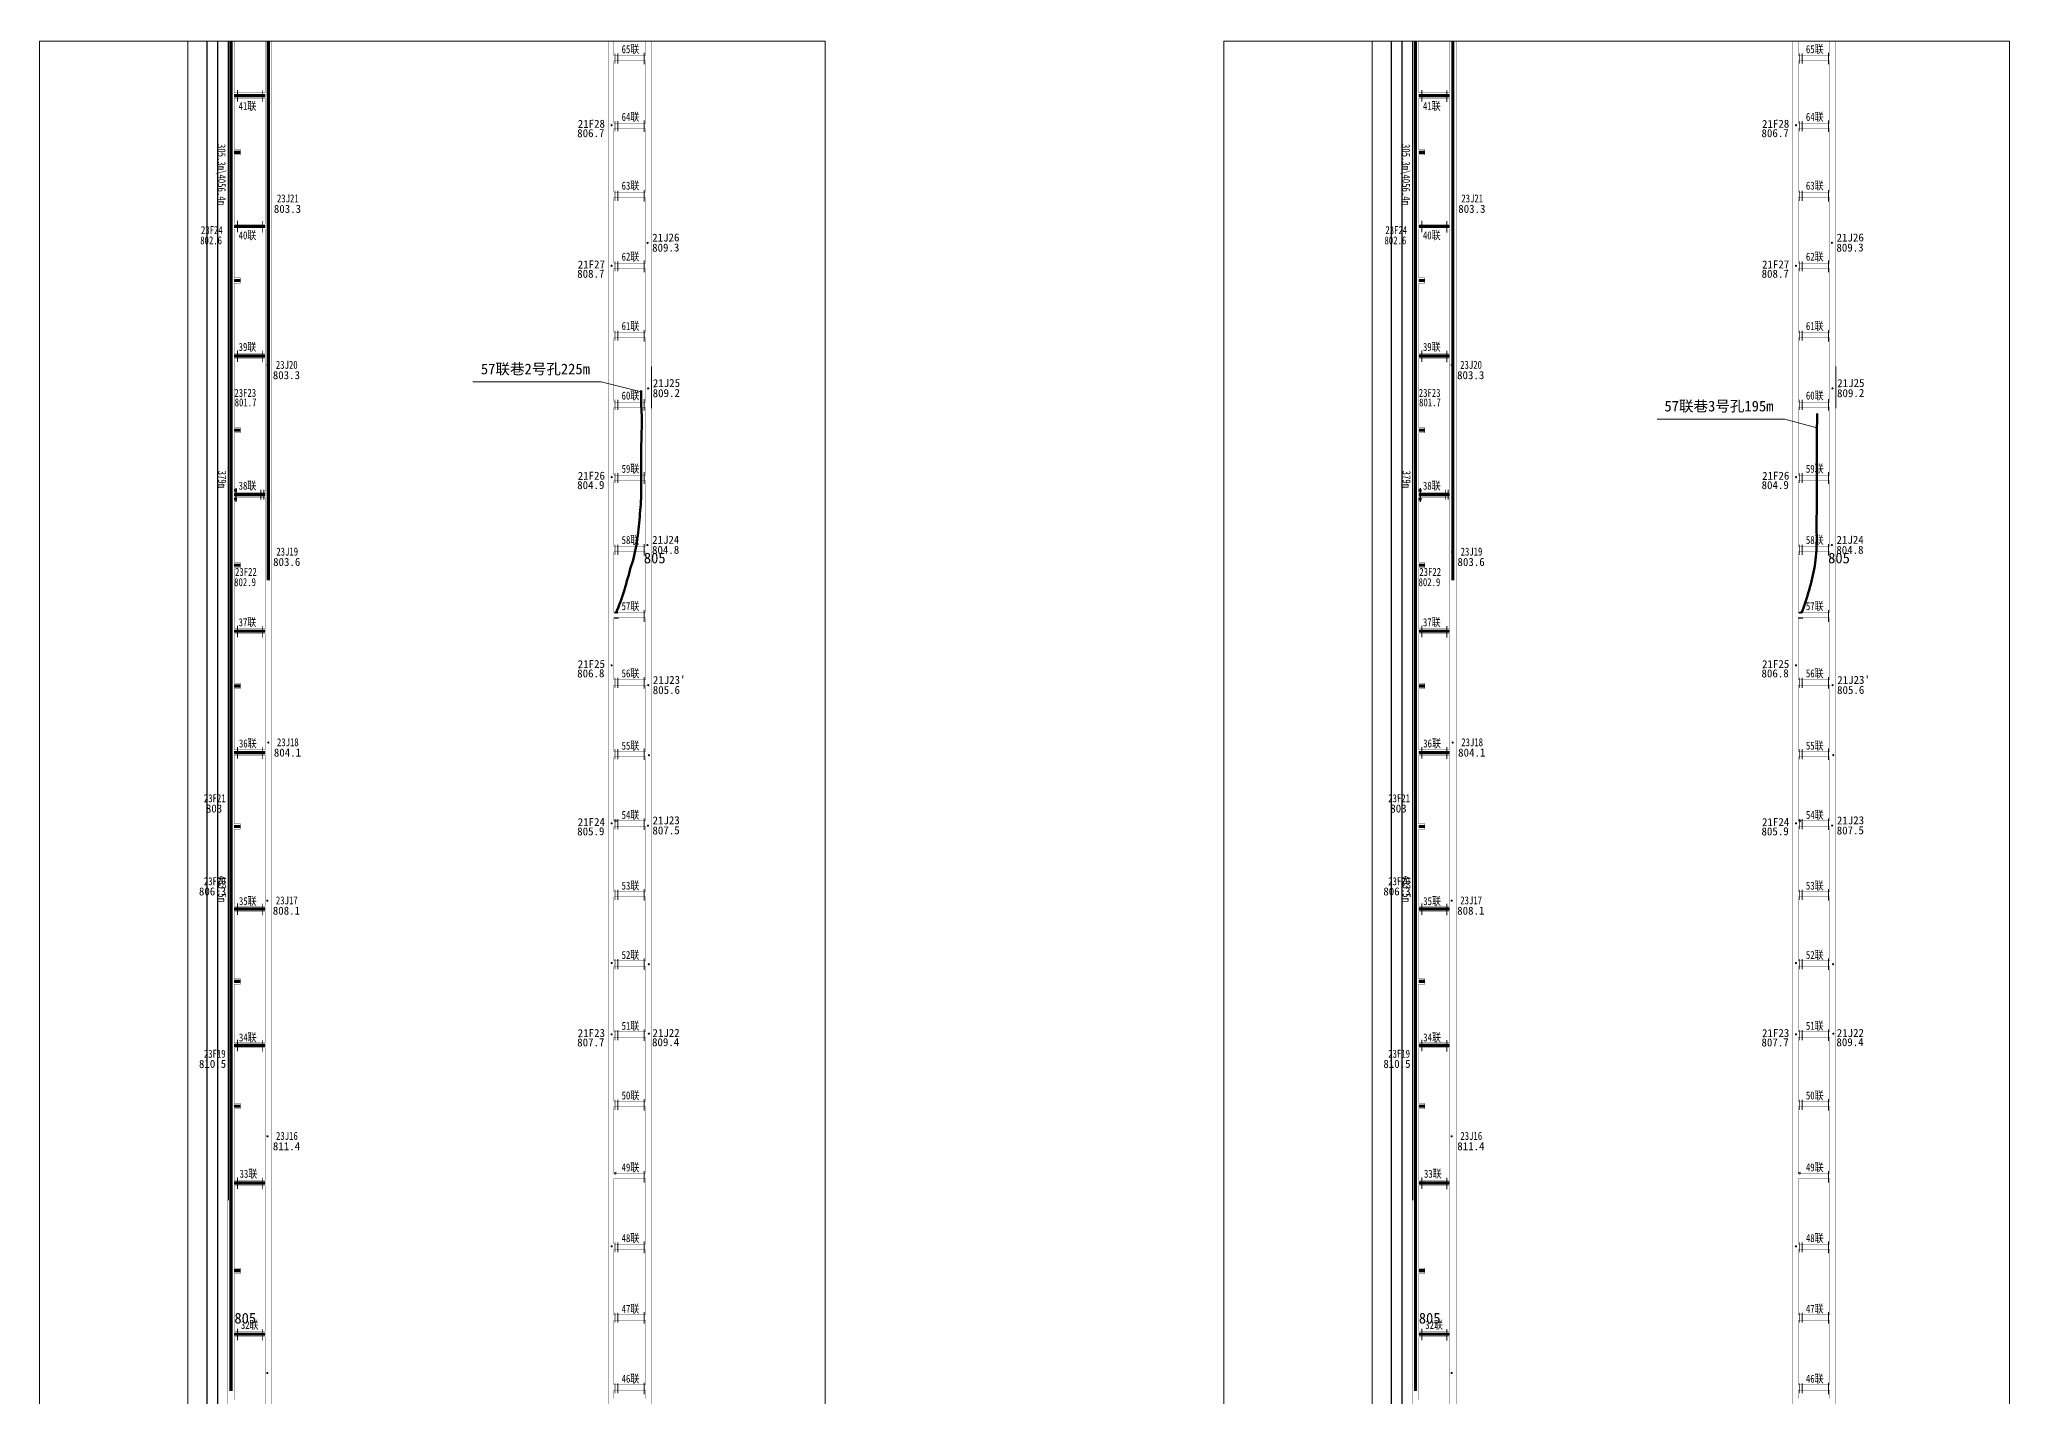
# Model space of a CAD drawing. Header units: millimetres. Extents: x 380 to 6899, y 282 to 2500.
# Drawn here: x 1585 to 3431, y 1228 to 2500 of the extents above; entities that cross this region are included whole.
import ezdxf

# ---------------------------------------------------------------- set-up
doc = ezdxf.new("R2010")
doc.units = ezdxf.units.MM
doc.linetypes.add('ACAD_ISO08W100', pattern=[36, 24, -3, 6, -3])
doc.layers.add('临时导线点', color=1, linetype='Continuous', lineweight=13, true_color=0xff0000)
doc.layers.add('永久导线点', color=1, linetype='Continuous', lineweight=13, true_color=0xff0000)
for name, color, linetype, lineweight in [('坐标网', 7, 'Continuous', 0), ('已掘煤巷', 7, 'Continuous', 0), ('巷道', 7, 'Continuous', 0), ('巷道布置', 7, 'Continuous', 0), ('等值线注记', 7, 'Continuous', 0), ('采区导线点', 7, 'Continuous', 0)]:
    doc.layers.add(name, color=color, linetype=linetype, lineweight=lineweight)
doc.layers.add('底图', color=7, linetype='Continuous')
doc.styles.get("Standard").update_dxf_attribs({"font": ''})
doc.styles.add('仿宋', font='simhei.ttf', dxfattribs={"width": 0.8})
doc.styles.add('宋体', font='SimSun.ttf')
doc.styles.add('等线体', font='simhei.ttf')
doc.styles.add('黑体', font='simhei.ttf')
doc.styles.get('Standard').set_extended_font_data('SimSun')
doc.linetypes.add('FENCELINE1', pattern='A,0.25,-0.1,[133,ltypeshp.shx,S=0.1,R=0,X=-0.1,Y=0],-0.1,1', length=1.45)

# ---------------------------------------------------------------- blocks, each defined once
blk = doc.blocks.new('A$C5287532C')
at = {"color": 1, "ltscale": 5, "const_width": 0.871}
for points in [[(0, 3.1), (9.5, 3.1)], [(0, 0.4), (9.5, 0.4)]]:
    blk.add_lwpolyline(points, dxfattribs=at)
blk = doc.blocks.new('A$C38615BD1')
at = {"color": 1, "lineweight": 25}
for p, q in [((0, 1.1), (9.2, 1.1)), ((1.8, 2.2), (1.8, 0)), ((2.9, 2.2), (2.9, 0)), ((9.2, 1.1), (12.8, 1.1)), ((9.9, 2.2), (9.9, 0)), ((11, 2.2), (11, 0))]:
    blk.add_line(p, q, dxfattribs=at)

msp = doc.modelspace()

# ---------------------------------------------------------------- linework, layer by layer
at = {"color": 5, "const_width": 3, "elevation": 5030.9}
for points in [[(1764.4, 2498.3), (1764.4, 2095.4)], [(2874.3, 2498.3), (2874.3, 2095.4)], [(1767.3, 2447.1), (1796.4, 2447.1)], [(2877.2, 2447.1), (2906.3, 2447.1)], [(1767.3, 2394), (1773.3, 2394)], [(2877.2, 2394), (2883.2, 2394)], [(1767.3, 2324.6), (1796.4, 2324.6)], [(2877.2, 2324.6), (2906.3, 2324.6)], [(1767.3, 2273.8), (1773.3, 2273.8)], [(2877.2, 2273.8), (2883.2, 2273.8)], [(1767.3, 2203.1), (1796.4, 2203.1)], [(2877.2, 2203.1), (2906.3, 2203.1)], [(1767.3, 2133.5), (1773.3, 2133.5)], [(2877.2, 2133.5), (2883.2, 2133.5)]]:
    msp.add_lwpolyline(points, dxfattribs=at)
at = {"color": 1, "const_width": 3, "elevation": 5030.9}
for points in [[(1799.4, 2498.3), (1799.4, 1992.7)], [(2909.3, 2498.3), (2909.3, 1992.7)], [(1764.4, 1716.4), (1764.4, 1411.7)], [(1764.4, 1716.4), (1764.4, 1232.9)], [(2874.3, 1716.4), (2874.3, 1411.7)], [(2874.3, 1716.4), (2874.3, 1232.9)], [(1796.4, 1684.7), (1767.3, 1684.7)], [(2906.3, 1684.7), (2877.2, 1684.7)], [(1767.3, 1616.8), (1773.3, 1616.8)], [(2877.2, 1616.8), (2883.2, 1616.8)], [(1796.4, 1556.9), (1767.3, 1556.9)], [(2906.3, 1556.9), (2877.2, 1556.9)], [(1767.3, 1499.9), (1773.3, 1499.9)], [(2877.2, 1499.9), (2883.2, 1499.9)], [(1796.4, 1427.8), (1767.3, 1427.8)], [(2906.3, 1427.8), (2877.2, 1427.8)], [(1773.3, 1345.6), (1767.3, 1345.6)], [(2883.2, 1345.6), (2877.2, 1345.6)], [(1796.4, 1286.1), (1767.3, 1286.1)], [(1796.4, 1286.1), (1767.3, 1286.1)], [(2906.3, 1286.1), (2877.2, 1286.1)], [(2906.3, 1286.1), (2877.2, 1286.1)]]:
    msp.add_lwpolyline(points, dxfattribs=at)
at = {"color": 2, "const_width": 3, "elevation": 5030.9}
for points in [[(1764.4, 2095.4), (1764.4, 1716.4)], [(2874.3, 2095.4), (2874.3, 1716.4)], [(1761.5, 2073), (1761.7, 2073)], [(1767.3, 2073), (1796.4, 2073)], [(2871.4, 2073), (2871.6, 2073)], [(2877.2, 2073), (2906.3, 2073)], [(1767.3, 2007), (1773.3, 2007)], [(2877.2, 2007), (2883.2, 2007)], [(1767.3, 1945.1), (1796.4, 1945.1)], [(2877.2, 1945.1), (2906.3, 1945.1)], [(1767.3, 1893.8), (1773.3, 1893.8)], [(2877.2, 1893.8), (2883.2, 1893.8)], [(1796.4, 1831.3), (1767.3, 1831.3)], [(2906.3, 1831.3), (2877.2, 1831.3)], [(1767.3, 1762), (1773.3, 1762)], [(2877.2, 1762), (2883.2, 1762)]]:
    msp.add_lwpolyline(points, dxfattribs=at)
at = {"layer": '坐标网', "linetype": 'Continuous', "ltscale": 10}
for p, q in [((1723.9, 2498.3, 5030.9), (1723.9, 913.3, 5030.9)), ((2833.8, 2498.3, 5030.9), (2833.8, 913.3, 5030.9))]:
    msp.add_line(p, q, dxfattribs=at)
at = {"layer": '已掘煤巷', "ltscale": 5, "const_width": 0.3, "elevation": 5030.9}
for points in [[(1761.5, 1411.7), (1761.5, 2498.3)], [(1761.5, 913.3), (1761.5, 2498.3)], [(1767.3, 2449.6), (1767.3, 2498.3)], [(1796.4, 2449.6), (1796.4, 2498.3)], [(1802.4, 913.3), (1802.4, 2498.3)], [(2123.2, 2484.6), (2123.2, 2498.3)], [(2152.8, 2484.6), (2152.8, 2498.3)], [(2871.4, 1411.7), (2871.4, 2498.3)], [(2871.4, 913.3), (2871.4, 2498.3)], [(2877.2, 2449.6), (2877.2, 2498.3)], [(2906.3, 2449.6), (2906.3, 2498.3)], [(2912.3, 913.3), (2912.3, 2498.3)], [(3233, 2484.6), (3233, 2498.3)], [(3262.6, 2484.6), (3262.6, 2498.3)], [(2123.2, 2421.1), (2123.2, 2479.6)], [(2152.8, 2421.1), (2152.8, 2479.6)], [(3233, 2421.1), (3233, 2479.6)], [(3262.6, 2421.1), (3262.6, 2479.6)], [(1767.3, 2449.6), (1796.4, 2449.6)], [(1767.3, 2396.5), (1767.3, 2444.6)], [(1767.3, 2444.6), (1796.4, 2444.6)], [(1796.4, 2327.1), (1796.4, 2444.6)], [(2877.2, 2449.6), (2906.3, 2449.6)], [(2877.2, 2396.5), (2877.2, 2444.6)], [(2877.2, 2444.6), (2906.3, 2444.6)], [(2906.3, 2327.1), (2906.3, 2444.6)], [(2123.2, 2356.7), (2123.2, 2416.1)], [(2152.8, 2356.7), (2152.8, 2416.1)], [(3233, 2356.7), (3233, 2416.1)], [(3262.6, 2356.7), (3262.6, 2416.1)], [(1767.3, 2396.5), (1773.3, 2396.5)], [(1767.3, 2327.1), (1767.3, 2391.5)], [(1767.3, 2391.5), (1773.3, 2391.5)], [(1773.3, 2396.5), (1773.3, 2391.5)], [(2877.2, 2396.5), (2883.2, 2396.5)], [(2877.2, 2327.1), (2877.2, 2391.5)], [(2877.2, 2391.5), (2883.2, 2391.5)], [(2883.2, 2396.5), (2883.2, 2391.5)], [(2123.2, 2290.1), (2123.2, 2351.7)], [(2152.8, 2290.1), (2152.8, 2351.7)], [(3233, 2290.1), (3233, 2351.7)], [(3262.6, 2290.1), (3262.6, 2351.7)], [(1796.4, 2327.1), (1767.3, 2327.1)], [(2906.3, 2327.1), (2877.2, 2327.1)], [(1767.3, 2276.3), (1767.3, 2322.1)], [(1767.3, 2322.1), (1796.4, 2322.1)], [(1796.4, 2322.1), (1767.3, 2322.1)], [(1796.4, 2205.6), (1796.4, 2322.1)], [(2877.2, 2276.3), (2877.2, 2322.1)], [(2877.2, 2322.1), (2906.3, 2322.1)], [(2906.3, 2322.1), (2877.2, 2322.1)], [(2906.3, 2205.6), (2906.3, 2322.1)], [(1767.3, 2276.3), (1773.3, 2276.3)], [(1767.3, 2205.6), (1767.3, 2271.3)], [(1767.3, 2271.3), (1773.3, 2271.3)], [(1773.3, 2276.3), (1773.3, 2271.3)], [(2123.2, 2225.1), (2123.2, 2285.1)], [(2152.8, 2225.1), (2152.8, 2285.1)], [(2877.2, 2276.3), (2883.2, 2276.3)], [(2877.2, 2205.6), (2877.2, 2271.3)], [(2877.2, 2271.3), (2883.2, 2271.3)], [(2883.2, 2276.3), (2883.2, 2271.3)], [(3233, 2225.1), (3233, 2285.1)], [(3262.6, 2225.1), (3262.6, 2285.1)], [(2123.2, 2159.9), (2123.2, 2220.1)], [(2152.8, 2159.9), (2152.8, 2220.1)], [(3233, 2159.9), (3233, 2220.1)], [(3262.6, 2159.9), (3262.6, 2220.1)], [(1767.3, 2205.6), (1796.4, 2205.6)], [(1767.3, 2136), (1767.3, 2200.6)], [(1767.3, 2200.6), (1796.4, 2200.6)], [(1796.4, 2075.5), (1796.4, 2200.6)], [(2877.2, 2205.6), (2906.3, 2205.6)], [(2877.2, 2136), (2877.2, 2200.6)], [(2877.2, 2200.6), (2906.3, 2200.6)], [(2906.3, 2075.5), (2906.3, 2200.6)], [(2123.2, 2091.3), (2123.2, 2154.9)], [(2152.8, 2091.3), (2152.8, 2154.9)], [(3233, 2091.3), (3233, 2154.9)], [(3262.6, 2091.3), (3262.6, 2154.9)], [(1767.3, 2136), (1773.3, 2136)], [(1767.3, 2075.5), (1767.3, 2131)], [(1767.3, 2131), (1773.3, 2131)], [(1773.3, 2136), (1773.3, 2131)], [(2877.2, 2136), (2883.2, 2136)], [(2877.2, 2075.5), (2877.2, 2131)], [(2877.2, 2131), (2883.2, 2131)], [(2883.2, 2136), (2883.2, 2131)], [(2123.2, 2024.5), (2123.2, 2086.3)], [(2152.8, 2024.5), (2152.8, 2086.3)], [(3233, 2024.5), (3233, 2086.3)], [(3262.6, 2024.5), (3262.6, 2086.3)], [(1767.3, 2075.5), (1796.4, 2075.5)], [(1767.3, 2009.5), (1767.3, 2070.5)], [(1767.3, 2070.5), (1796.4, 2070.5)], [(1796.4, 1947.6), (1796.4, 2070.5)], [(2877.2, 2075.5), (2906.3, 2075.5)], [(2877.2, 2009.5), (2877.2, 2070.5)], [(2877.2, 2070.5), (2906.3, 2070.5)], [(2906.3, 1947.6), (2906.3, 2070.5)], [(2123.2, 1962.5), (2123.2, 2019.5)], [(2152.8, 1962.5), (2152.8, 2019.5)], [(3233, 1962.5), (3233, 2019.5)], [(3262.6, 1962.5), (3262.6, 2019.5)], [(1767.3, 2009.5), (1773.3, 2009.5)], [(1767.3, 1947.6), (1767.3, 2004.5)], [(1767.3, 2004.5), (1773.3, 2004.5)], [(1773.3, 2009.5), (1773.3, 2004.5)], [(2877.2, 2009.5), (2883.2, 2009.5)], [(2877.2, 1947.6), (2877.2, 2004.5)], [(2877.2, 2004.5), (2883.2, 2004.5)], [(2883.2, 2009.5), (2883.2, 2004.5)], [(2123.2, 1917.8), (2123.2, 1957.5)], [(2152.8, 1917.8), (2152.8, 1957.5)], [(3233, 1917.8), (3233, 1957.5)], [(3262.6, 1917.8), (3262.6, 1957.5)], [(1767.3, 1947.6), (1796.4, 1947.6)], [(1767.3, 1896.3), (1767.3, 1942.6)], [(1767.3, 1942.6), (1796.4, 1942.6)], [(1796.4, 1833.8), (1796.4, 1942.6)], [(2877.2, 1947.6), (2906.3, 1947.6)], [(2877.2, 1896.3), (2877.2, 1942.6)], [(2877.2, 1942.6), (2906.3, 1942.6)], [(2906.3, 1833.8), (2906.3, 1942.6)], [(2123.2, 1899.5), (2123.2, 1917.8)], [(2152.8, 1899.5), (2152.8, 1917.8)], [(3233, 1899.5), (3233, 1917.8)], [(3262.6, 1899.5), (3262.6, 1917.8)], [(1767.3, 1896.3), (1773.3, 1896.3)], [(1767.3, 1833.8), (1767.3, 1891.3)], [(1767.3, 1891.3), (1773.3, 1891.3)], [(1773.3, 1896.3), (1773.3, 1891.3)], [(2123.2, 1832.2), (2123.2, 1894.5)], [(2152.8, 1832.2), (2152.8, 1894.5)], [(2877.2, 1896.3), (2883.2, 1896.3)], [(2877.2, 1833.8), (2877.2, 1891.3)], [(2877.2, 1891.3), (2883.2, 1891.3)], [(2883.2, 1896.3), (2883.2, 1891.3)], [(3233, 1832.2), (3233, 1894.5)], [(3262.6, 1832.2), (3262.6, 1894.5)], [(1796.4, 1833.8), (1767.3, 1833.8)], [(1767.3, 1764.5), (1767.3, 1828.8)], [(1796.4, 1828.8), (1767.3, 1828.8)], [(1796.4, 1687.2), (1796.4, 1828.8)], [(2906.3, 1833.8), (2877.2, 1833.8)], [(2877.2, 1764.5), (2877.2, 1828.8)], [(2906.3, 1828.8), (2877.2, 1828.8)], [(2906.3, 1687.2), (2906.3, 1828.8)], [(2123.2, 1767.3), (2123.2, 1827.2)], [(2152.8, 1767.3), (2152.8, 1827.2)], [(3233, 1767.3), (3233, 1827.2)], [(3262.6, 1767.3), (3262.6, 1827.2)], [(1767.3, 1764.5), (1773.3, 1764.5)], [(1767.3, 1687.2), (1767.3, 1759.5)], [(1767.3, 1759.5), (1773.3, 1759.5)], [(1773.3, 1764.5), (1773.3, 1759.5)], [(2123.2, 1701), (2123.2, 1762.3)], [(2152.8, 1701), (2152.8, 1762.3)], [(2877.2, 1764.5), (2883.2, 1764.5)], [(2877.2, 1687.2), (2877.2, 1759.5)], [(2877.2, 1759.5), (2883.2, 1759.5)], [(2883.2, 1764.5), (2883.2, 1759.5)], [(3233, 1701), (3233, 1762.3)], [(3262.6, 1701), (3262.6, 1762.3)], [(2152.8, 1701), (2152.8, 1705.1)], [(3262.6, 1701), (3262.6, 1705.1)], [(1796.4, 1687.2), (1767.3, 1687.2)], [(1767.3, 1619.3), (1767.3, 1682.2)], [(1796.4, 1682.2), (1767.3, 1682.2)], [(1796.4, 1559.4), (1796.4, 1682.2)], [(2123.2, 1636), (2123.2, 1696)], [(2152.8, 1636), (2152.8, 1696)], [(2906.3, 1687.2), (2877.2, 1687.2)], [(2877.2, 1619.3), (2877.2, 1682.2)], [(2906.3, 1682.2), (2877.2, 1682.2)], [(2906.3, 1559.4), (2906.3, 1682.2)], [(3233, 1636), (3233, 1696)], [(3262.6, 1636), (3262.6, 1696)], [(2123.2, 1569.6), (2123.2, 1631)], [(2152.8, 1569.6), (2152.8, 1631)], [(3233, 1569.6), (3233, 1631)], [(3262.6, 1569.6), (3262.6, 1631)], [(1767.3, 1619.3), (1773.3, 1619.3)], [(1767.3, 1559.4), (1767.3, 1614.3)], [(1767.3, 1614.3), (1773.3, 1614.3)], [(1773.3, 1619.3), (1773.3, 1614.3)], [(2877.2, 1619.3), (2883.2, 1619.3)], [(2877.2, 1559.4), (2877.2, 1614.3)], [(2877.2, 1614.3), (2883.2, 1614.3)], [(2883.2, 1619.3), (2883.2, 1614.3)], [(1796.4, 1559.4), (1767.3, 1559.4)], [(1767.3, 1502.4), (1767.3, 1554.4)], [(1796.4, 1554.4), (1767.3, 1554.4)], [(1796.4, 1433.8), (1796.4, 1554.4)], [(2123.2, 1504.3), (2123.2, 1564.6)], [(2152.8, 1504.3), (2152.8, 1564.6)], [(2906.3, 1559.4), (2877.2, 1559.4)], [(2877.2, 1502.4), (2877.2, 1554.4)], [(2906.3, 1554.4), (2877.2, 1554.4)], [(2906.3, 1433.8), (2906.3, 1554.4)], [(3233, 1504.3), (3233, 1564.6)], [(3262.6, 1504.3), (3262.6, 1564.6)], [(1767.3, 1502.4), (1773.3, 1502.4)], [(1767.3, 1433.8), (1767.3, 1497.4)], [(1767.3, 1497.4), (1773.3, 1497.4)], [(1773.3, 1502.4), (1773.3, 1497.4)], [(2123.2, 1436.9), (2123.2, 1499.3)], [(2152.8, 1436.9), (2152.8, 1499.3)], [(2877.2, 1502.4), (2883.2, 1502.4)], [(2877.2, 1433.8), (2877.2, 1497.4)], [(2877.2, 1497.4), (2883.2, 1497.4)], [(2883.2, 1502.4), (2883.2, 1497.4)], [(3233, 1436.9), (3233, 1499.3)], [(3262.6, 1436.9), (3262.6, 1499.3)], [(1767.3, 1430.3), (1767.3, 1433.8)], [(1796.4, 1430.3), (1767.3, 1430.3)], [(1767.3, 1411.7), (1767.3, 1425.3)], [(1796.4, 1425.3), (1767.3, 1425.3)], [(1767.3, 1348.1), (1767.3, 1425.3)], [(1796.4, 1425.3), (1767.3, 1425.3)], [(1796.4, 1430.3), (1796.4, 1433.8)], [(1796.4, 1411.7), (1796.4, 1425.3)], [(1796.4, 1288.8), (1796.4, 1425.3)], [(2123.2, 1411.7), (2123.2, 1431.9)], [(2123.2, 1370.6), (2123.2, 1431.9)], [(2152.8, 1411.7), (2152.8, 1431.9)], [(2152.8, 1370.6), (2152.8, 1431.9)], [(2877.2, 1430.3), (2877.2, 1433.8)], [(2906.3, 1430.3), (2877.2, 1430.3)], [(2877.2, 1411.7), (2877.2, 1425.3)], [(2906.3, 1425.3), (2877.2, 1425.3)], [(2877.2, 1348.1), (2877.2, 1425.3)], [(2906.3, 1425.3), (2877.2, 1425.3)], [(2906.3, 1430.3), (2906.3, 1433.8)], [(2906.3, 1411.7), (2906.3, 1425.3)], [(2906.3, 1288.8), (2906.3, 1425.3)], [(3233, 1411.7), (3233, 1431.9)], [(3233, 1370.6), (3233, 1431.9)], [(3262.6, 1411.7), (3262.6, 1431.9)], [(3262.6, 1370.6), (3262.6, 1431.9)], [(1767.3, 1348.1), (1773.3, 1348.1)], [(1773.3, 1348.1), (1773.3, 1343.1)], [(2123.2, 1304.2), (2123.2, 1365.6)], [(2152.8, 1304.2), (2152.8, 1365.6)], [(2877.2, 1348.1), (2883.2, 1348.1)], [(2883.2, 1348.1), (2883.2, 1343.1)], [(3233, 1304.2), (3233, 1365.6)], [(3262.6, 1304.2), (3262.6, 1365.6)], [(1767.3, 1288.8), (1767.3, 1343.1)], [(1767.3, 1343.1), (1773.3, 1343.1)], [(2877.2, 1288.8), (2877.2, 1343.1)], [(2877.2, 1343.1), (2883.2, 1343.1)], [(2123.2, 1238.7), (2123.2, 1299.2)], [(2152.8, 1238.7), (2152.8, 1299.2)], [(3233, 1238.7), (3233, 1299.2)], [(3262.6, 1238.7), (3262.6, 1299.2)], [(1796.4, 1288.8), (1767.3, 1288.8)], [(1767.3, 1224.6), (1767.3, 1283.5)], [(1796.4, 1283.5), (1767.3, 1283.5)], [(1796.4, 1157.8), (1796.4, 1283.5)], [(2906.3, 1288.8), (2877.2, 1288.8)], [(2877.2, 1224.6), (2877.2, 1283.5)], [(2906.3, 1283.5), (2877.2, 1283.5)], [(2906.3, 1157.8), (2906.3, 1283.5)], [(2123.2, 1225.7), (2123.2, 1233.7)], [(2152.8, 1225.7), (2152.8, 1233.7)], [(3233, 1225.7), (3233, 1233.7)], [(3262.6, 1225.7), (3262.6, 1233.7)]]:
    msp.add_lwpolyline(points, dxfattribs=at)
at = {"layer": '巷道'}
for p, q in [((2111.3, 2178.7, 5030.9), (1991, 2178.7, 5030.9)), ((2111.3, 2178.7, 5030.9), (2038.1, 2178.7, 5030.9)), ((2148.7, 2169.6, 5030.9), (2111.3, 2178.7, 5030.9)), ((3220.5, 2143.7, 5030.9), (3100.9, 2143.7, 5030.9)), ((3220.5, 2143.7, 5030.9), (3148.2, 2143.7, 5030.9)), ((3250.5, 2135.7, 5030.9), (3220.5, 2143.7, 5030.9))]:
    msp.add_line(p, q, dxfattribs=at)
at = {"layer": '巷道', "lineweight": 30}
for p, q in [((2123.2, 1957.5, 5030.9), (2127.6, 1957.5, 5030.9)), ((3233, 1957.5, 5030.9), (3237.4, 1957.5, 5030.9))]:
    msp.add_line(p, q, dxfattribs=at)
at = {"layer": '巷道', "color": 1, "elevation": 5030.9}
for points in [[(1584.8, 2498.3), (2321.2, 2498.3), (2321.2, 913.3), (1584.8, 913.3)], [(2694.6, 2498.3), (3431.1, 2498.3), (3431.1, 913.3), (2694.6, 913.3)]]:
    msp.add_lwpolyline(points, close=True, dxfattribs=at)
at = {"layer": '巷道', "ltscale": 5, "const_width": 0.3, "elevation": 5030.9}
for points in [[(2117.9, 1917.8), (2117.9, 2498.3)], [(2158.3, 1917.8), (2158.3, 2498.3)], [(3227.7, 1917.8), (3227.7, 2498.3)], [(3268.1, 1917.8), (3268.1, 2498.3)], [(2123.2, 2484.6), (2152.8, 2484.6)], [(2123.2, 2479.6), (2152.8, 2479.6)], [(3233, 2484.6), (3262.6, 2484.6)], [(3233, 2479.6), (3262.6, 2479.6)], [(2123.2, 2421.1), (2152.8, 2421.1)], [(3233, 2421.1), (3262.6, 2421.1)], [(2123.2, 2416.1), (2152.8, 2416.1)], [(3233, 2416.1), (3262.6, 2416.1)], [(2123.2, 2356.7), (2152.8, 2356.7)], [(2123.2, 2351.7), (2152.8, 2351.7)], [(3233, 2356.7), (3262.6, 2356.7)], [(3233, 2351.7), (3262.6, 2351.7)], [(2123.2, 2290.1), (2152.8, 2290.1)], [(3233, 2290.1), (3262.6, 2290.1)], [(2123.2, 2285.1), (2152.8, 2285.1)], [(3233, 2285.1), (3262.6, 2285.1)], [(2123.2, 2225.1), (2152.8, 2225.1)], [(2123.2, 2220.1), (2152.8, 2220.1)], [(3233, 2225.1), (3262.6, 2225.1)], [(3233, 2220.1), (3262.6, 2220.1)], [(2123.2, 2159.9), (2152.8, 2159.9)], [(2123.2, 2154.9), (2152.8, 2154.9)], [(3233, 2159.9), (3262.6, 2159.9)], [(3233, 2154.9), (3262.6, 2154.9)], [(2123.2, 2091.3), (2152.8, 2091.3)], [(2123.2, 2086.3), (2152.8, 2086.3)], [(3233, 2091.3), (3262.6, 2091.3)], [(3233, 2086.3), (3262.6, 2086.3)], [(2123.2, 2024.5), (2152.8, 2024.5)], [(2123.2, 2019.5), (2152.8, 2019.5)], [(3233, 2024.5), (3262.6, 2024.5)], [(3233, 2019.5), (3262.6, 2019.5)], [(2123.2, 1957.5), (2152.8, 1957.5)], [(3233, 1957.5), (3262.6, 1957.5)], [(2117.9, 913.3), (2117.9, 1917.8)], [(2158.3, 913.3), (2158.3, 1917.8)], [(3227.7, 913.3), (3227.7, 1917.8)], [(3268.1, 913.3), (3268.1, 1917.8)], [(2123.2, 1899.5), (2152.8, 1899.5)], [(2123.2, 1894.5), (2152.8, 1894.5)], [(3233, 1899.5), (3262.6, 1899.5)], [(3233, 1894.5), (3262.6, 1894.5)], [(2123.2, 1832.2), (2152.8, 1832.2)], [(3233, 1832.2), (3262.6, 1832.2)], [(2123.2, 1827.2), (2152.8, 1827.2)], [(3233, 1827.2), (3262.6, 1827.2)], [(2123.2, 1767.3), (2152.8, 1767.3)], [(2123.2, 1762.3), (2152.8, 1762.3)], [(3233, 1767.3), (3262.6, 1767.3)], [(3233, 1762.3), (3262.6, 1762.3)], [(2123.2, 1701), (2152.8, 1701)], [(3233, 1701), (3262.6, 1701)], [(2123.2, 1696), (2152.8, 1696)], [(3233, 1696), (3262.6, 1696)], [(2123.2, 1636), (2152.8, 1636)], [(2123.2, 1631), (2152.8, 1631)], [(3233, 1636), (3262.6, 1636)], [(3233, 1631), (3262.6, 1631)], [(2123.2, 1569.6), (2152.8, 1569.6)], [(3233, 1569.6), (3262.6, 1569.6)], [(2123.2, 1564.6), (2152.8, 1564.6)], [(3233, 1564.6), (3262.6, 1564.6)], [(2123.2, 1504.3), (2152.8, 1504.3)], [(2123.2, 1499.3), (2152.8, 1499.3)], [(3233, 1504.3), (3262.6, 1504.3)], [(3233, 1499.3), (3262.6, 1499.3)], [(2123.2, 1436.9), (2152.8, 1436.9)], [(2123.2, 1431.9), (2152.8, 1431.9)], [(2123.2, 1431.9), (2152.8, 1431.9)], [(3233, 1436.9), (3262.6, 1436.9)], [(3233, 1431.9), (3262.6, 1431.9)], [(3233, 1431.9), (3262.6, 1431.9)], [(2123.2, 1370.6), (2152.8, 1370.6)], [(3233, 1370.6), (3262.6, 1370.6)], [(2123.2, 1365.6), (2152.8, 1365.6)], [(3233, 1365.6), (3262.6, 1365.6)], [(2123.2, 1304.2), (2152.8, 1304.2)], [(2123.2, 1299.2), (2152.8, 1299.2)], [(3233, 1304.2), (3262.6, 1304.2)], [(3233, 1299.2), (3262.6, 1299.2)], [(2123.2, 1238.7), (2152.8, 1238.7)], [(3233, 1238.7), (3262.6, 1238.7)], [(2123.2, 1233.7), (2152.8, 1233.7)], [(3233, 1233.7), (3262.6, 1233.7)]]:
    msp.add_lwpolyline(points, dxfattribs=at)
at = {"layer": '巷道', "elevation": 5030.9}
for points in [[(2158.4, 2154.3), (2158.4, 2157.3), (2158.4, 2160.3), (2158.4, 2163.3), (2158.4, 2166.3), (2158.4, 2169.3), (2158.4, 2172.3), (2158.4, 2175.3), (2158.4, 2178.3), (2158.4, 2181.3), (2158.4, 2184.3), (2158.4, 2187.3), (2158.4, 2190.3), (2158.4, 2193.3)], [(3268.2, 2154.3), (3268.2, 2157.3), (3268.2, 2160.3), (3268.2, 2163.3), (3268.2, 2166.3), (3268.2, 2169.3), (3268.2, 2172.3), (3268.2, 2175.3), (3268.2, 2178.3), (3268.2, 2181.3), (3268.2, 2184.3), (3268.2, 2187.3), (3268.2, 2190.3), (3268.2, 2193.3)]]:
    msp.add_lwpolyline(points, dxfattribs=at)
at = {"layer": '巷道', "color": 1, "lineweight": 50, "elevation": 5030.9}
for points in [[(2125.4, 1962.5), (2126, 1964.3), (2127, 1967.1), (2128.1, 1969.8), (2129.2, 1972.5), (2130.2, 1975.3), (2131.2, 1978.1), (2132.1, 1980.9), (2133, 1983.7), (2133.8, 1986.5), (2134.6, 1989.3), (2135.4, 1992.2), (2136.2, 1995), (2137, 1997.8), (2137.7, 2000.6), (2138.5, 2003.4), (2139.4, 2006.2), (2140.2, 2009), (2141.1, 2011.8), (2141.8, 2014.6), (2142.5, 2017.5), (2143.2, 2020.4), (2143.7, 2023.2), (2144.2, 2026.1), (2144.7, 2029), (2145.1, 2031.9), (2145.5, 2034.8), (2145.8, 2037.7), (2146.1, 2040.7), (2146.5, 2043.6), (2146.8, 2046.5), (2147.1, 2049.4), (2147.4, 2052.3), (2147.6, 2055.2), (2147.9, 2058.1), (2148.1, 2061.1), (2148.3, 2064), (2148.5, 2066.9), (2148.6, 2069.9), (2148.7, 2072.8), (2148.7, 2075.7), (2148.7, 2078.7), (2148.7, 2081.6), (2148.7, 2084.6), (2148.7, 2087.5), (2148.6, 2090.5), (2148.6, 2093.5), (2148.7, 2096.4), (2148.7, 2099.4), (2148.8, 2102.4), (2148.8, 2105.4), (2148.8, 2108.4), (2148.8, 2111.4), (2148.8, 2114.4), (2148.8, 2117.4), (2148.8, 2120.4), (2148.9, 2123.4), (2149, 2126.4), (2149.1, 2129.4), (2149.1, 2132.3), (2149.2, 2135.3), (2149.2, 2138.3), (2149.2, 2141.3), (2149.2, 2144.3), (2149.2, 2147.3), (2149.1, 2150.3), (2148.9, 2153.3), (2148.8, 2156.3), (2148.7, 2159.3), (2148.6, 2162.3), (2148.6, 2165.3), (2148.6, 2168.3), (2148.7, 2170.8)], [(3236.2, 1962.5), (3236.9, 1964.3), (3237.9, 1967.1), (3238.8, 1969.8), (3239.8, 1972.6), (3240.7, 1975.4), (3241.6, 1978.1), (3242.4, 1980.9), (3243.2, 1983.6), (3244, 1986.4), (3244.8, 1989.2), (3245.5, 1992), (3246.2, 1994.8), (3246.8, 1997.6), (3247.4, 2000.5), (3247.9, 2003.3), (3248.4, 2006.2), (3248.8, 2009.1), (3249.2, 2012), (3249.5, 2014.9), (3249.8, 2017.8), (3250, 2020.6), (3250.2, 2023.5), (3250.2, 2026.4), (3250.3, 2029.3), (3250.3, 2032.2), (3250.3, 2035.1), (3250.2, 2038), (3250.2, 2040.9), (3250.2, 2043.8), (3250.2, 2046.7), (3250.2, 2049.7), (3250.2, 2052.6), (3250.3, 2055.5), (3250.4, 2058.4), (3250.4, 2061.3), (3250.4, 2064.2), (3250.4, 2067.1), (3250.4, 2070.1), (3250.4, 2073), (3250.5, 2075.9), (3250.5, 2078.8), (3250.4, 2081.6), (3250.4, 2084.5), (3250.4, 2087.4), (3250.4, 2090.3), (3250.4, 2093.3), (3250.5, 2096.2), (3250.5, 2099.1), (3250.5, 2102.1), (3250.5, 2105), (3250.4, 2107.9), (3250.3, 2110.8), (3250.3, 2113.8), (3250.3, 2116.7), (3250.3, 2119.6), (3250.3, 2122.5), (3250.3, 2125.4), (3250.3, 2128.4), (3250.4, 2131.3), (3250.4, 2134.2), (3250.5, 2137.2), (3250.6, 2140.2), (3250.7, 2143.1), (3250.8, 2146.1), (3250.8, 2149.1)]]:
    msp.add_lwpolyline(points, dxfattribs=at)
at = {"layer": '巷道', "color": 4, "ltscale": 5, "const_width": 0.3, "elevation": 5030.9}
for points in [[(2123.2, 1962.5), (2152.8, 1962.5)], [(3233, 1962.5), (3262.6, 1962.5)]]:
    msp.add_lwpolyline(points, dxfattribs=at)
at = {"layer": '巷道'}
for centre, radius in [((2124.4, 1962.5, 5030.9), 0.367), ((2126.4, 1962.5, 5030.9), 0.37), ((3234.2, 1962.5, 5030.9), 0.367), ((3236.2, 1962.5, 5030.9), 0.37)]:
    msp.add_circle(centre, radius, dxfattribs=at)
at = {"layer": '巷道', "color": 1}
for centre, radius in [((2125.4, 1962.5, 5030.9), 0.369), ((3235.2, 1962.5, 5030.9), 0.369), ((2124.7, 1767.3, 5030.9), 1), ((3234.5, 1767.3, 5030.9), 1), ((2124.4, 1436.9, 5030.9), 0.837), ((3234.2, 1436.9, 5030.9), 0.837)]:
    msp.add_circle(centre, radius, dxfattribs=at)
at = {"layer": '巷道布置', "color": 1, "linetype": 'FENCELINE1', "lineweight": -3, "ltscale": 15, "elevation": 5030.9}
for points in [[(1741.7, 2498.3), (1741.7, 913.3)], [(1761.7, 2498.3), (1761.7, 1411.7)], [(2851.6, 2498.3), (2851.6, 913.3)], [(2871.6, 2498.3), (2871.6, 1411.7)]]:
    msp.add_lwpolyline(points, dxfattribs=at)
at = {"layer": '巷道布置', "color": 1, "linetype": 'ACAD_ISO08W100', "lineweight": 120, "ltscale": 1.2, "const_width": 1.2, "elevation": 5030.9}
for points in [[(1751.9, 913.3), (1751.9, 2498.3)], [(2861.7, 913.3), (2861.8, 2498.3)]]:
    msp.add_lwpolyline(points, dxfattribs=at)
at = {"layer": '底图', "color": 3, "ltscale": 5, "const_width": 0.871, "elevation": 5030.9}
for points in [[(2151.5, 2487.4), (2151.5, 2476.4)], [(3261.4, 2487.4), (3261.4, 2476.4)], [(1770.4, 2452.4), (1770.4, 2441.4)], [(1793.7, 2452.2), (1793.7, 2441.2)], [(2880.3, 2452.4), (2880.3, 2441.4)], [(2903.6, 2452.2), (2903.6, 2441.2)], [(2151.5, 2423.9), (2151.5, 2412.9)], [(3261.4, 2423.9), (3261.4, 2412.9)], [(2151.5, 2358.7), (2151.5, 2347.7)], [(3261.4, 2358.7), (3261.4, 2347.7)], [(1770.4, 2329.9), (1770.4, 2318.9)], [(1793.7, 2329.7), (1793.7, 2318.7)], [(2880.3, 2329.9), (2880.3, 2318.9)], [(2903.6, 2329.7), (2903.6, 2318.7)], [(2151.5, 2292.6), (2151.5, 2281.6)], [(3261.4, 2292.6), (3261.4, 2281.6)], [(2151.5, 2227.5), (2151.5, 2216.5)], [(3261.4, 2227.5), (3261.4, 2216.5)], [(1770.4, 2208.4), (1770.4, 2197.4)], [(1793.7, 2208.2), (1793.7, 2197.2)], [(2880.3, 2208.4), (2880.3, 2197.4)], [(2903.6, 2208.2), (2903.6, 2197.2)], [(2151.5, 2162.7), (2151.5, 2151.7)], [(3261.4, 2162.7), (3261.4, 2151.7)], [(2151.5, 2094.2), (2151.5, 2083.2)], [(3261.4, 2094.2), (3261.4, 2083.2)], [(2151.5, 2026.8), (2151.5, 2015.8)], [(3261.4, 2026.8), (3261.4, 2015.8)], [(2151.5, 1964.8), (2151.5, 1953.8)], [(3261.4, 1964.8), (3261.4, 1953.8)], [(1770.4, 1950.4), (1770.4, 1939.4)], [(1793.7, 1950.1), (1793.7, 1939.1)], [(2880.3, 1950.4), (2880.3, 1939.4)], [(2903.6, 1950.1), (2903.6, 1939.1)], [(2151.5, 1902.1), (2151.5, 1891.1)], [(3261.4, 1902.1), (3261.4, 1891.1)], [(1770.4, 1836.6), (1770.4, 1825.6)], [(1793.7, 1836.4), (1793.7, 1825.4)], [(2151.5, 1835.2), (2151.5, 1824.2)], [(2880.3, 1836.6), (2880.3, 1825.6)], [(2903.6, 1836.4), (2903.6, 1825.4)], [(3261.4, 1835.2), (3261.4, 1824.2)], [(2151.5, 1769.6), (2151.5, 1758.6)], [(3261.4, 1769.6), (3261.4, 1758.6)], [(2151.5, 1703.4), (2151.5, 1692.4)], [(3261.4, 1703.4), (3261.4, 1692.4)], [(1770.4, 1690), (1770.4, 1679)], [(1793.7, 1689.8), (1793.7, 1678.8)], [(2880.3, 1690), (2880.3, 1679)], [(2903.6, 1689.8), (2903.6, 1678.8)], [(2151.5, 1638.4), (2151.5, 1627.4)], [(3261.4, 1638.4), (3261.4, 1627.4)], [(2151.5, 1571.9), (2151.5, 1560.9)], [(3261.4, 1571.9), (3261.4, 1560.9)], [(1770.4, 1562.3), (1770.4, 1551.3)], [(1793.7, 1562), (1793.7, 1551)], [(2880.3, 1562.3), (2880.3, 1551.3)], [(2903.6, 1562), (2903.6, 1551)], [(2151.5, 1506.6), (2151.5, 1495.6)], [(3261.4, 1506.6), (3261.4, 1495.6)], [(1770.4, 1433.1), (1770.4, 1422.1)], [(1793.7, 1432.9), (1793.7, 1421.9)], [(2151.5, 1439.2), (2151.5, 1428.2)], [(2880.3, 1433.1), (2880.3, 1422.1)], [(2903.6, 1432.9), (2903.6, 1421.9)], [(3261.4, 1439.2), (3261.4, 1428.2)], [(2151.5, 1373), (2151.5, 1362)], [(3261.4, 1373), (3261.4, 1362)], [(2151.5, 1307), (2151.5, 1296)], [(3261.4, 1307), (3261.4, 1296)], [(1770.4, 1291.3), (1770.4, 1280.3)], [(1793.7, 1291.1), (1793.7, 1280.1)], [(2880.3, 1291.3), (2880.3, 1280.3)], [(2903.6, 1291.1), (2903.6, 1280.1)], [(2151.5, 1240.7), (2151.5, 1229.7)], [(3261.4, 1240.7), (3261.4, 1229.7)]]:
    msp.add_lwpolyline(points, dxfattribs=at)
at = {"layer": '采区导线点', "color": 0, "const_width": 1, "elevation": 5030.9}
for points in [[(2120.5, 2419.4, 1), (2121.5, 2419.4, 1)], [(3230.4, 2419.4, 1), (3231.4, 2419.4, 1)], [(1798.9, 2350.4, 1), (1799.9, 2350.4, 1)], [(2908.7, 2350.4, 1), (2909.7, 2350.4, 1)], [(1764.3, 2321.9, 1), (1765.3, 2321.9, 1)], [(2154.2, 2309.1, 1), (2155.2, 2309.1, 1)], [(2874.1, 2321.9, 1), (2875.1, 2321.9, 1)], [(3264.1, 2309.1, 1), (3265.1, 2309.1, 1)], [(2120.5, 2287.6, 1), (2121.5, 2287.6, 1)], [(3230.4, 2287.6, 1), (3231.4, 2287.6, 1)], [(1797.8, 2194.5, 1), (1798.8, 2194.5, 1)], [(2907.7, 2194.5, 1), (2908.7, 2194.5, 1)], [(1764.3, 2168.7, 1), (1765.3, 2168.7, 1)], [(2154.8, 2172.7, 1), (2155.8, 2172.7, 1)], [(2874.1, 2168.7, 1), (2875.1, 2168.7, 1)], [(3264.6, 2172.7, 1), (3265.6, 2172.7, 1)], [(2120.6, 2089.5, 1), (2121.6, 2089.5, 1)], [(3230.4, 2089.5, 1), (3231.4, 2089.5, 1)], [(1798.2, 2019.4, 1), (1799.2, 2019.4, 1)], [(2154.1, 2025.8, 1), (2155.1, 2025.8, 1)], [(2908, 2019.4, 1), (2909, 2019.4, 1)], [(3264, 2025.8, 1), (3265, 2025.8, 1)], [(1764.3, 2008.4, 1), (1765.3, 2008.4, 1)], [(2874.1, 2008.4, 1), (2875.1, 2008.4, 1)], [(2120.5, 1913, 1), (2121.5, 1913, 1)], [(3230.4, 1913, 1), (3231.4, 1913, 1)], [(2154.8, 1894.5, 1), (2155.8, 1894.5, 1)], [(3264.7, 1894.5, 1), (3265.7, 1894.5, 1)], [(1798.8, 1840.7, 1), (1799.8, 1840.7, 1)], [(2155.5, 1828.9, 1), (2156.5, 1828.9, 1)], [(2908.7, 1840.7, 1), (2909.7, 1840.7, 1)], [(3265.3, 1828.9, 1), (3266.3, 1828.9, 1)], [(1764.3, 1789.6, 1), (1765.3, 1789.6, 1)], [(2874.1, 1789.6, 1), (2875.1, 1789.6, 1)], [(2120.5, 1764.9, 1), (2121.5, 1764.9, 1)], [(2154.5, 1762.8, 1), (2155.5, 1762.8, 1)], [(3230.4, 1764.9, 1), (3231.4, 1764.9, 1)], [(3264.3, 1762.8, 1), (3265.3, 1762.8, 1)], [(1764.3, 1711.8, 1), (1765.3, 1711.8, 1)], [(2874.1, 1711.8, 1), (2875.1, 1711.8, 1)], [(1797.9, 1692.5, 1), (1798.9, 1692.5, 1)], [(2907.7, 1692.5, 1), (2908.7, 1692.5, 1)], [(2120.5, 1634.1, 1), (2121.5, 1634.1, 1)], [(2155.4, 1632.9, 1), (2156.4, 1632.9, 1)], [(3230.4, 1634.1, 1), (3231.4, 1634.1, 1)], [(3265.2, 1632.9, 1), (3266.2, 1632.9, 1)], [(1764.3, 1550.2, 1), (1765.3, 1550.2, 1)], [(2120.5, 1567.1, 1), (2121.5, 1567.1, 1)], [(2155.4, 1567.8, 1), (2156.4, 1567.8, 1)], [(2874.1, 1550.2, 1), (2875.1, 1550.2, 1)], [(3230.4, 1567.1, 1), (3231.4, 1567.1, 1)], [(3265.3, 1567.8, 1), (3266.3, 1567.8, 1)], [(1798, 1471.6, 1), (1799, 1471.6, 1)], [(2907.8, 1471.6, 1), (2908.8, 1471.6, 1)], [(2120.6, 1368.4, 1), (2121.6, 1368.4, 1)], [(3230.4, 1368.4, 1), (3231.4, 1368.4, 1)], [(1764.2, 1356.1, 1), (1765.2, 1356.1, 1)], [(2874.1, 1356.1, 1), (2875.1, 1356.1, 1)], [(1797.8, 1249.7, 1), (1798.8, 1249.7, 1)], [(2907.7, 1249.7, 1), (2908.7, 1249.7, 1)]]:
    msp.add_lwpolyline(points, format="xyb", close=True, dxfattribs=at)

# ---------------------------------------------------------------- block references
at = {"layer": '底图', "color": 7, "lineweight": 25}
for name, p, rotation in [('A$C5287532C', (2127.3, 2477.2, 5030.9), 90), ('A$C5287532C', (3237.1, 2477.2, 5030.9), 90), ('A$C5287532C', (2127.3, 2413.7, 5030.9), 90), ('A$C5287532C', (3237.1, 2413.7, 5030.9), 90), ('A$C5287532C', (2127.3, 2348.5, 5030.9), 90), ('A$C5287532C', (3237.1, 2348.5, 5030.9), 90), ('A$C5287532C', (2127.3, 2282.4, 5030.9), 90), ('A$C5287532C', (3237.1, 2282.4, 5030.9), 90), ('A$C5287532C', (2127.3, 2217.3, 5030.9), 90), ('A$C5287532C', (3237.1, 2217.3, 5030.9), 90), ('A$C5287532C', (2127.3, 2152.5, 5030.9), 90), ('A$C5287532C', (3237.1, 2152.5, 5030.9), 90), ('A$C5287532C', (2127.3, 2084, 5030.9), 90), ('A$C5287532C', (3237.1, 2084, 5030.9), 90), ('A$C38615BD1', (1767.7, 2079.2, 5030.9), 270), ('A$C5287532C', (1792, 2077.8, 5030.9), 270), ('A$C38615BD1', (2877.6, 2079.2, 5030.9), 270), ('A$C5287532C', (2901.9, 2077.8, 5030.9), 270), ('A$C5287532C', (2127.3, 2016.6, 5030.9), 90), ('A$C5287532C', (3237.1, 2016.6, 5030.9), 90), ('A$C5287532C', (2127.3, 1891.9, 5030.9), 90), ('A$C5287532C', (3237.1, 1891.9, 5030.9), 90), ('A$C5287532C', (2127.3, 1825, 5030.9), 90), ('A$C5287532C', (3237.1, 1825, 5030.9), 90), ('A$C5287532C', (2127.3, 1759.4, 5030.9), 90), ('A$C5287532C', (3237.1, 1759.4, 5030.9), 90), ('A$C5287532C', (2127.3, 1693.2, 5030.9), 90), ('A$C5287532C', (3237.1, 1693.2, 5030.9), 90), ('A$C5287532C', (2127.3, 1628.2, 5030.9), 90), ('A$C5287532C', (3237.1, 1628.2, 5030.9), 90), ('A$C5287532C', (2127.3, 1561.7, 5030.9), 90), ('A$C5287532C', (3237.1, 1561.7, 5030.9), 90), ('A$C5287532C', (2127.3, 1496.4, 5030.9), 90), ('A$C5287532C', (3237.1, 1496.4, 5030.9), 90), ('A$C5287532C', (2127.3, 1362.8, 5030.9), 90), ('A$C5287532C', (3237.1, 1362.8, 5030.9), 90), ('A$C5287532C', (2127.3, 1296.8, 5030.9), 90), ('A$C5287532C', (3237.1, 1296.8, 5030.9), 90), ('A$C5287532C', (2127.3, 1230.5, 5030.9), 90), ('A$C5287532C', (3237.1, 1230.5, 5030.9), 90)]:
    msp.add_blockref(name, p, dxfattribs=dict(at, rotation=rotation))

# ---------------------------------------------------------------- texts
at = {"color": 5, "char_height": 7.5, "width": 24.194, "attachment_point": 1, "rotation": 270.2036, "style": '仿宋'}
for insert in [(1759.3, 2401.8, 5030.9), (2869.2, 2401.8, 5030.9)]:
    msp.add_mtext('\\pxt1;305.3m\\\\4056.4m', dxfattribs=dict(at, insert=insert))
at = {"color": 2, "char_height": 7.5, "width": 24.194, "attachment_point": 1, "rotation": 270.2036, "style": '仿宋'}
for insert in [(1759.9, 2095.6, 5030.9), (2869.8, 2095.6, 5030.9)]:
    msp.add_mtext('\\pxt1;379m', dxfattribs=dict(at, insert=insert))
at = {"color": 1, "char_height": 7.5, "width": 24.194, "attachment_point": 1, "rotation": 270.2036, "style": '仿宋'}
for insert in [(1759.9, 1715.8, 5030.9), (2869.8, 1715.8, 5030.9)]:
    msp.add_mtext('\\pxt1;483.5m', dxfattribs=dict(at, insert=insert))
at = {"layer": '临时导线点', "color": 0, "style": '宋体', "width": 0.8}
for s, p in [('41联', (1771.5, 2433.6, 5030.9)), ('41联', (2881.3, 2433.6, 5030.9)), ('23J21', (1807.4, 2347, 5030.9)), ('23J21', (2917.3, 2347, 5030.9)), ('802.6', (1735.5, 2307.7, 5030.9)), ('23F24', (1736.2, 2317.3, 5030.9)), ('40联', (1771.5, 2312.4, 5030.9)), ('802.6', (2845.3, 2307.7, 5030.9)), ('23F24', (2846.1, 2317.3, 5030.9)), ('40联', (2881.3, 2312.4, 5030.9)), ('39联', (1771.5, 2207.8, 5030.9)), ('39联', (2881.3, 2207.8, 5030.9)), ('23J20', (1806.4, 2191, 5030.9)), ('23J20', (2916.2, 2191, 5030.9)), ('23F23', (1767.5, 2164.7, 5030.9)), ('801.7', (1767.8, 2155.8, 5030.9)), ('23F23', (2877.4, 2164.7, 5030.9)), ('801.7', (2877.7, 2155.8, 5030.9)), ('38联', (1771.5, 2077.7, 5030.9)), ('38联', (2881.3, 2077.7, 5030.9)), ('23J19', (1806.8, 2015.9, 5030.9)), ('23J19', (2916.6, 2015.9, 5030.9)), ('802.9', (1767.3, 1987.3, 5030.9)), ('23F22', (1768.1, 1996.9, 5030.9)), ('802.9', (2877.2, 1987.3, 5030.9)), ('23F22', (2877.9, 1996.9, 5030.9)), ('37联', (1771.5, 1949.7, 5030.9)), ('37联', (2881.3, 1949.7, 5030.9)), ('36联', (1771.8, 1836.1, 5030.9)), ('23J18', (1807.4, 1837.2, 5030.9)), ('36联', (2881.6, 1836.1, 5030.9)), ('23J18', (2917.2, 1837.2, 5030.9)), ('23F21', (1738.9, 1784.7, 5030.9)), ('23F21', (2848.8, 1784.7, 5030.9)), ('23F20', (1738.9, 1706.9, 5030.9)), ('23F20', (2848.8, 1706.9, 5030.9)), ('35联', (1771.8, 1688.3, 5030.9)), ('23J17', (1806.4, 1689, 5030.9)), ('35联', (2881.6, 1688.3, 5030.9)), ('23J17', (2916.3, 1689, 5030.9)), ('23F19', (1738.9, 1545.2, 5030.9)), ('34联', (1771.8, 1560.5, 5030.9)), ('23F19', (2848.8, 1545.2, 5030.9)), ('34联', (2881.6, 1560.5, 5030.9)), ('23J16', (1806.5, 1468.2, 5030.9)), ('23J16', (2916.4, 1468.2, 5030.9)), ('33联', (1772.4, 1432.7, 5030.9)), ('33联', (2882.3, 1432.7, 5030.9)), ('32联', (1773.6, 1291, 5030.9)), ('32联', (2883.5, 1291, 5030.9))]:
    msp.add_text(s, height=7.5, rotation=0.2036, dxfattribs=at).set_placement(p)
at = {"layer": '巷道', "style": '宋体', "width": 0.8}
for s, p in [('65联', (2130.4, 2486.9, 5030.9)), ('65联', (3240.2, 2486.9, 5030.9)), ('64联', (2130.4, 2423.4, 5030.9)), ('64联', (3240.2, 2423.4, 5030.9)), ('63联', (2130.4, 2359, 5030.9)), ('63联', (3240.2, 2359, 5030.9)), ('62联', (2130.4, 2292.4, 5030.9)), ('62联', (3240.2, 2292.4, 5030.9)), ('61联', (2130.4, 2227.4, 5030.9)), ('61联', (3240.2, 2227.4, 5030.9)), ('60联', (2130.4, 2162.2, 5030.9)), ('60联', (3240.2, 2162.2, 5030.9)), ('59联', (2130.4, 2093.6, 5030.9)), ('59联', (3240.2, 2093.6, 5030.9)), ('58联', (2130.4, 2026.8, 5030.9)), ('58联', (3240.2, 2026.8, 5030.9)), ('57联', (2130.4, 1964.8, 5030.9)), ('57联', (3240.2, 1964.8, 5030.9)), ('56联', (2130.4, 1901.8, 5030.9)), ('56联', (3240.2, 1901.8, 5030.9)), ('55联', (2130.4, 1834, 5030.9)), ('55联', (3240.2, 1834, 5030.9)), ('54联', (2130.4, 1769.1, 5030.9)), ('54联', (3240.2, 1769.1, 5030.9)), ('53联', (2130.4, 1702.8, 5030.9)), ('53联', (3240.2, 1702.8, 5030.9)), ('52联', (2130.4, 1637.8, 5030.9)), ('52联', (3240.2, 1637.8, 5030.9)), ('51联', (2130.4, 1571.4, 5030.9)), ('51联', (3240.2, 1571.4, 5030.9)), ('50联', (2130.4, 1506.1, 5030.9)), ('50联', (3240.2, 1506.1, 5030.9)), ('49联', (2130.4, 1438.7, 5030.9)), ('49联', (3240.2, 1438.7, 5030.9)), ('48联', (2130.4, 1372.4, 5030.9)), ('48联', (3240.2, 1372.4, 5030.9)), ('47联', (2130.4, 1306.1, 5030.9)), ('47联', (3240.2, 1306.1, 5030.9)), ('46联', (2130.4, 1240.6, 5030.9)), ('46联', (3240.2, 1240.6, 5030.9))]:
    msp.add_text(s, height=7.5, rotation=0.2036, dxfattribs=at).set_placement(p)
at = {"layer": '巷道', "lineweight": 50, "char_height": 10, "attachment_point": 1}
for s, width, insert in [('57联巷2号孔225m', 171.343, (1998.5, 2195.9, 5030.9)), ('57联巷3号孔195m', 185.677, (3107.6, 2161.1, 3353.9))]:
    msp.add_mtext_dynamic_manual_height_columns(s, width=width, gutter_width=1, heights=[-10.3], dxfattribs=dict(at, insert=insert))
at = {"layer": '永久导线点', "color": 0, "style": '等线体'}
for s, p in [('21F28', (2089.3, 2416.8, 5030.9)), ('21F28', (3199.1, 2416.8, 5030.9)), ('806.7', (2088.8, 2408.1, 5030.9)), ('806.7', (3198.6, 2408.1, 5030.9)), ('809.3', (2159, 2300.8, 5030.9)), ('21J26', (2159.1, 2310.2, 5030.9)), ('21J26', (3269, 2310.2, 5030.9)), ('809.3', (3268.8, 2300.8, 5030.9)), ('21F27', (2089.3, 2285, 5030.9)), ('21F27', (3199.1, 2285, 5030.9)), ('808.7', (2088.8, 2276.3, 5030.9)), ('808.7', (3198.7, 2276.3, 5030.9)), ('21J25', (2159.7, 2173.8, 5030.9)), ('21J25', (3269.6, 2173.8, 5030.9)), ('809.2', (2159.5, 2164.4, 5030.9)), ('809.2', (3269.4, 2164.4, 5030.9)), ('21F26', (2089.3, 2086.9, 5030.9)), ('21F26', (3199.2, 2086.9, 5030.9)), ('804.9', (2088.8, 2078.2, 5030.9)), ('804.9', (3198.7, 2078.2, 5030.9)), ('21J24', (2159, 2026.9, 5030.9)), ('21J24', (3268.9, 2026.9, 5030.9)), ('804.8', (2158.9, 2017.4, 5030.9)), ('804.8', (3268.7, 2017.4, 5030.9)), ('806.8', (2088.8, 1901.7, 5030.9)), ('21F25', (2089.3, 1910.4, 5030.9)), ("21J23'", (2159.7, 1895.5, 5030.9)), ('806.8', (3198.6, 1901.7, 5030.9)), ('21F25', (3199.1, 1910.4, 5030.9)), ("21J23'", (3269.6, 1895.5, 5030.9)), ('805.6', (2159.6, 1886.1, 5030.9)), ('805.6', (3269.4, 1886.1, 5030.9)), ('805.9', (2088.8, 1753.6, 5030.9)), ('21F24', (2089.3, 1762.3, 5030.9)), ('807.5', (2159.3, 1754.5, 5030.9)), ('21J23', (2159.4, 1763.9, 5030.9)), ('805.9', (3198.6, 1753.6, 5030.9)), ('21F24', (3199.1, 1762.3, 5030.9)), ('21J23', (3269.3, 1763.9, 5030.9)), ('807.5', (3269.1, 1754.5, 5030.9)), ('21F23', (2089.3, 1564.5, 5030.9)), ('21J22', (2159.3, 1564.6, 5030.9)), ('21F23', (3199.1, 1564.5, 5030.9)), ('21J22', (3269.1, 1564.6, 5030.9)), ('807.7', (2088.8, 1555.8, 5030.9)), ('809.4', (2158.9, 1556, 5030.9)), ('807.7', (3198.6, 1555.8, 5030.9)), ('809.4', (3268.8, 1556, 5030.9))]:
    msp.add_text(s, height=7.5, rotation=0.5847, dxfattribs=at).set_placement(p)
at = {"layer": '等值线注记', "color": 7, "style": '黑体'}
for p in [(2151.2, 2008.7, 5030.9), (3261, 2008.7, 5030.9), (1767.5, 1296.1, 5030.9), (2877.4, 1296.1, 5030.9)]:
    msp.add_text('805', height=10, dxfattribs=at).set_placement(p)
at = {"layer": '采区导线点', "color": 0, "style": '等线体'}
for s, p in [('803.3', (1804.5, 2337.2, 5030.9)), ('803.3', (2914.4, 2337.2, 5030.9)), ('803.3', (1803.5, 2181.3, 5030.9)), ('803.3', (2913.3, 2181.3, 5030.9)), ('803.6', (1803.8, 2006.2, 5030.9)), ('803.6', (2913.7, 2006.2, 5030.9)), ('804.1', (1804.5, 1827.5, 5030.9)), ('804.1', (2914.3, 1827.5, 5030.9)), ('803', (1740.8, 1775.1, 5030.9)), ('803', (2850.7, 1775.1, 5030.9)), ('806.3', (1734.3, 1697.4, 5030.9)), ('806.3', (2844.2, 1697.4, 5030.9)), ('808.1', (1803.5, 1679.3, 5030.9)), ('808.1', (2913.4, 1679.3, 5030.9)), ('810.5', (1734.3, 1535.7, 5030.9)), ('810.5', (2844.2, 1535.7, 5030.9)), ('811.4', (1803.6, 1458.5, 5030.9)), ('811.4', (2913.5, 1458.5, 5030.9))]:
    msp.add_text(s, height=7.5, rotation=0.2036, dxfattribs=at).set_placement(p)

doc.saveas('drawing.dxf')
